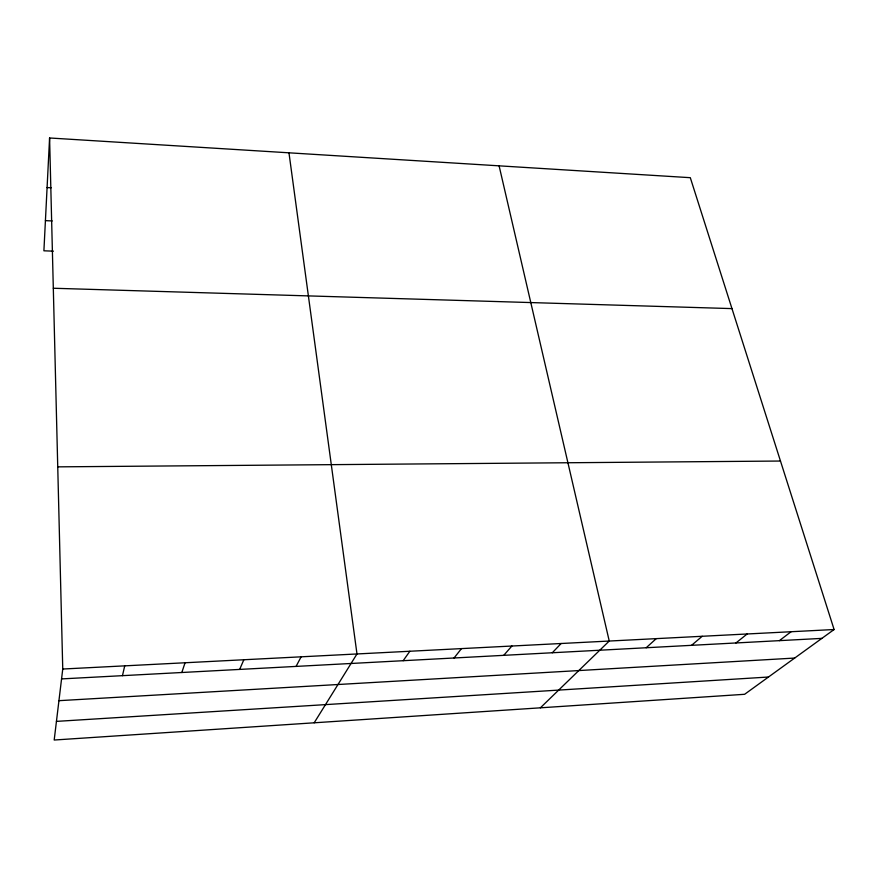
<?xml version="1.0" encoding="UTF-8"?>
<svg xmlns="http://www.w3.org/2000/svg" width="878" height="878" viewBox="0 0 878 878"><rect width="100%" height="100%" fill="white"/><g stroke="black" fill="none" stroke-linecap="round" stroke-linejoin="round"><path stroke-width="1.32" d="M49.585 137.978L62.755 669.025L54.195 740.022L744.621 694.289L834.1 629.526L690.306 177.685L49.585 137.978L43.9 250.801L53.426 251.163M122.47 675.665L124.72 665.853M181.823 672.504L185.06 662.758M239.661 669.42L243.843 659.751M296.062 666.413L301.132 656.821M314.181 722.803L356.984 653.956L288.972 152.816M403.167 660.706L409.861 651.246M454.047 657.995L461.488 648.612M503.742 655.339L511.896 646.021M552.306 652.76L561.141 643.508M540.387 707.822L609.244 641.039L499.099 165.832M646.175 647.755L656.261 638.635M691.557 645.33L702.213 636.276M735.94 642.97L747.156 633.982M779.368 640.655L791.1 631.732M56.433 721.387L768.47 677.026M58.936 700.677L794.678 658.061M61.559 678.913L821.863 638.383M62.755 669.025L834.1 629.526M57.739 466.855L780.476 461.038M53.317 288.247L731.967 308.606M45.426 220.641L52.219 220.949M47.083 187.574L51.176 187.782"/></g></svg>
